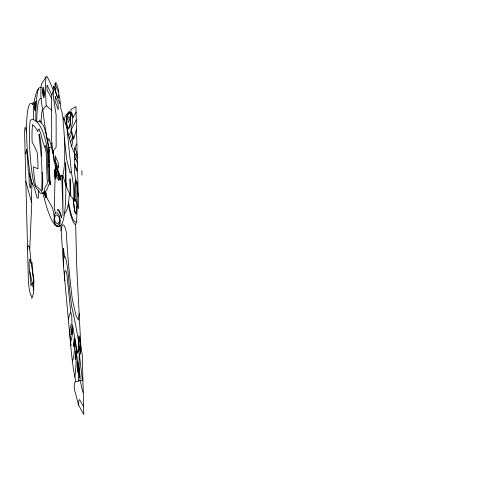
<?xml version="1.0" encoding="UTF-8"?>
<svg xmlns="http://www.w3.org/2000/svg" width="491" height="491" viewBox="0 0 491 491"><rect width="100%" height="100%" fill="white"/><g stroke="black" fill="none" stroke-linecap="round" stroke-linejoin="round"><path stroke-width="0.74" d="M55.219 88.896L55.078 83.544L55.839 82.494C58.447 87.183 59.116 92.578 58.711 97.856A26.005 3.928 85.7 0 1 55.219 88.896L53.703 86.183L53.359 90.829A31.663 4.781 85.7 0 0 51.506 98.022L51.727 132.668A9.587 1.448 85.7 0 0 51.893 143.163L54.01 161.287L55.428 165.897A63.394 9.575 85.7 0 1 59.963 178.454L60.362 180.08L59.178 178.884L55.643 170.549L55.348 168.892M80.027 380.685A9.679 1.461 85.7 0 0 79.076 368.526L79.204 353.765A13.975 2.111 85.7 0 1 78.364 349.273M29.006 173.292L29.196 184.235L30.27 188.071L30.663 187.347L30.964 180.332M55.06 178.172L54.305 207.84L55.342 213.321M55.317 170.236L55.428 165.897M31.344 202.237L31.964 183.118A45.289 6.837 85.7 0 1 26.588 132.011L25.231 127.077L24.55 130.821L28.361 280.128A13.858 2.093 85.7 0 0 31.737 296.048L31.798 298.516L33.548 293.145L33.836 282.963A6.518 0.982 85.7 0 0 33.535 276.58L33.106 275.807L31.995 262.231L31.246 263.385L29.736 249.029L31.774 203.016L25.845 181.56M76.516 129.102L73.705 139.057L71.213 129.845L71.14 126.96A27.33 4.124 85.7 0 0 72.864 117.668A6.721 1.013 85.7 0 0 70.986 114.09L70.876 109.567L75.939 106.541L78.548 208.644L75.013 198.812L74.687 201.015L73.981 199.499L70.606 195.823L70.041 178.718L70.109 195.001L66.616 187.316L65.855 183.223L65.561 184.334L62.885 175.404A49.996 7.549 85.7 0 0 63.106 121.185L63.014 117.392A24.771 3.738 85.7 0 0 60.902 109.014A10.016 1.51 85.7 0 0 60.141 103.761L59.945 98.765L58.803 94.683M44.963 191.926L44.988 194.577A4.296 0.651 85.7 0 0 46.019 196.431L46.037 195.277A3.462 0.522 85.7 0 0 45.614 192.061L45.669 191.257A134.368 20.291 85.7 0 0 47.283 188.869L49.714 182.566A76.823 11.6 85.7 0 1 48.462 154.978A61.473 9.28 85.7 0 0 41.809 129.403A167.314 25.268 85.7 0 0 36.813 121.805L34.879 120.27L32.995 119.608A167.314 25.268 85.7 0 0 30.289 120.264A42.95 6.487 85.7 0 0 33.707 182.799A77.989 11.778 85.7 0 0 38.39 190.238A61.565 9.298 85.7 0 0 42.975 193.227A124.867 18.854 85.7 0 0 53.722 223.227L56.692 226.093L58.122 226.511L59.503 226.247L60.823 225.301A65.334 9.863 85.7 0 0 64.266 215.076L64.738 211.59A65.334 9.863 85.7 0 0 65.769 183.045M60.362 180.08L60.632 176.588L61.375 175.336L62.885 175.404M44.81 192.049L44.816 194.135A4.99 0.755 85.7 0 0 46.185 196.59L52.66 208.227L54.151 216.058L54.028 221.085L54.47 223.779L55.458 225.173A119.368 18.026 85.7 0 0 59.423 226.259C60.565 221.969 60.823 215.813 57.079 212.756L55.649 212.984L55.029 213.659L54.151 216.058M66.113 185.899L65.8 164.884L65.401 162.644L65.561 184.334M77.075 204.268L76.713 207.84A8.507 1.283 85.7 0 1 75.872 213.229A8.507 1.283 85.7 0 1 74.258 207.411L73.239 198.978M54.341 219.367L55.268 215.911L56.526 214.984L57.226 215.052C60.313 217.243 60.933 223.595 57.551 225.7L56.152 225.191L55.526 224.43L54.605 222.135L54.341 219.367A41.379 6.248 85.7 0 0 59.687 219.913M79.149 313.583L78.425 320.064L75.976 315.67L72.287 298.945A148.202 22.377 85.7 0 1 66.291 232.016A24.961 3.768 85.7 0 0 61.087 230.666M47.707 141.617A76.854 11.606 85.7 0 1 42.827 109.603A14.061 2.124 85.7 0 1 41.091 87.171L41.447 84.237L46.025 76.891L47.118 76.559A200.451 30.27 85.7 0 1 53.359 90.829L53.341 96.991L56.121 114.796L56.146 147.116L53.372 150.645L53.47 155.015L51.217 146.815L51.174 145.17L48.916 138.536L47.707 141.617C51.303 155.684 48.21 170.445 50.641 184.684L50.082 184.757L49.714 182.566M80.653 351.9L80.837 347.401L80.352 341.374L79.474 336.611L78.842 335.586C77.811 340.987 78.646 346.885 80.101 352.182L80.407 352.391L80.653 351.9A5.223 0.792 85.7 0 1 79.652 353.238L79.769 357.767L82.378 380.175M73.098 198.88L74.092 207.098A9.304 1.405 85.7 0 0 75.884 214.051A9.304 1.405 85.7 0 0 76.842 208.074L77.314 204.907A92.29 13.938 85.7 0 1 76.995 183.278L78.241 196.676M64.505 213.297A64.02 9.667 85.7 0 0 68.304 203.691L68.642 201.5A64.02 9.667 85.7 0 0 69.427 193.785M77.179 155.101A23.169 3.498 85.7 0 0 74.227 147.883L75.24 158.992L74.534 161.527A12.355 1.866 85.7 0 0 75.504 178.841L76.559 182.634L77.087 183.413L77.885 182.683M78.904 346.609L77.553 353.293L72.828 327.387A5.904 0.89 85.7 0 0 71.974 324.95L71.723 315.069L70.778 312.614L67.015 275.248A9.286 1.405 85.7 0 0 65.051 271.038A9.286 1.405 85.7 0 0 64.8 280.815M63.855 257.793L64.413 256.535L63.468 248.25L63.855 257.793A11.913 1.798 85.7 0 0 63.542 266.619L71.035 348.886A56.035 8.464 85.7 0 0 71.974 357.927L72.33 360.86A56.035 8.464 85.7 0 0 74.386 374.51L75.804 381.599L74.65 382.698A6.899 1.043 85.7 0 0 74.356 389.148L78.615 405.13L83.795 414.441L82.273 354.748L80.837 347.401M70.152 194.105L70.606 195.823M51.174 145.17L51.893 143.163M32.167 282.718L30.982 285.958L29.755 271.775A8.402 1.27 85.7 0 1 29.153 262.863A8.402 1.27 85.7 0 1 30.129 259.285A34.843 5.26 85.7 0 1 33.726 282.429A9.482 1.43 85.7 0 1 32.989 286.437L33.861 290.009M76.283 119.884L71.213 129.845A62.474 9.433 85.7 0 1 68.599 135.412L71.668 146.606A72.073 10.882 85.7 0 0 74.178 152.584L74.835 159.876M44.877 146.926A49.542 7.482 85.7 0 1 40.557 132.515A17.952 2.713 85.7 0 1 39.028 128.765L37.629 131.336A148.528 22.426 85.7 0 0 32.4 124.689L32.474 125.395A29.478 4.45 85.7 0 0 32.154 142.39A179.276 27.073 85.7 0 1 37.193 152.591A22.586 3.412 85.7 0 1 37.973 168.769L33.32 166.872A37.156 5.61 85.7 0 0 35.505 185.53L40.741 189.974A26.25 3.965 85.7 0 0 44.706 188.679A37.629 5.683 85.7 0 1 46.823 185.187L47.59 181.498L47.111 179.301L46.191 152.615L44.877 146.926L45.632 145.539L47.24 152.161L47.517 165.172L48.658 181.639M63.014 117.392L66.868 126.991L71.299 171.23L70.164 173.145L66.635 159.305L64.352 137.468M76.087 112.255L72.864 117.668L70.526 113.163A28.546 4.309 85.7 0 0 67.445 114.876A23.108 3.486 85.7 0 0 66.389 119.061L66.825 126.347L67.249 127.955L68.347 129.237L69.544 127.74L70.501 123.855L70.857 113.814M41.189 156.064L41.526 155.579A17.578 2.651 85.7 0 0 39.881 136.879L39.249 134.055L38.979 134.927A135.436 20.45 85.7 0 1 41.189 156.064A52.764 7.966 85.7 0 1 41.968 172.402A57.656 8.709 85.7 0 1 41.76 189.71L42.152 190.422A20.37 3.075 85.7 0 0 42.416 173.268L41.968 172.402M76.897 144.023L75.129 146.392L75.197 148.865M46.025 76.891A37.758 5.702 85.7 0 0 46.246 105.804L42.827 109.603A24.317 3.67 85.7 0 0 41.14 122.701M45.485 191.447L43.355 192.785M42.975 193.227L43.662 192.681M51.217 146.815L49.063 147.957L48.308 147.306A35.499 5.358 85.7 0 0 41.729 123.769L39.642 120.019L39.685 121.664L36.813 121.805A41.717 6.297 85.7 0 1 38.863 100.815L39.372 99.667A41.717 6.297 85.7 0 1 41.115 98.538M66.807 114.286L67.15 114.145L67.445 114.876A22.911 3.462 85.7 0 0 66.003 124.849M67.15 114.145L66.573 114.44A55.188 8.335 85.7 0 0 64.106 120.123M41.091 87.171L40.391 87.404A94.352 14.245 85.7 0 0 33.873 103.932A25.937 3.916 85.7 0 0 33.548 119.743M75.804 381.599L82.924 380.059M64.413 256.535L64.757 256.529A11.913 1.798 85.7 0 1 66.236 260.549A29.288 4.425 85.7 0 1 68.881 281.822A72.208 10.906 85.7 0 0 71.974 307.851A153.253 23.138 85.7 0 1 78.044 338.538L78.413 340.576M76.301 222.159L74.914 221.834A44.939 6.788 85.7 0 1 68.525 202.28M46.246 105.804L51.764 110.223M51.506 98.022L47.707 91.191A2.94 0.442 85.7 0 1 46.921 87.429A2.94 0.442 85.7 0 1 47.578 86.25L51.929 94.959M33.873 103.932L33.007 102.38L32.621 104.669A45.571 6.88 85.7 0 0 26.588 132.011M83.605 406.769L80.021 400.337A8.881 1.338 85.7 0 0 78.615 405.13M70.986 114.09L70.649 113.372A28.57 4.315 85.7 0 0 67.445 114.876M60.632 176.588L60.043 175.287A173.802 26.244 85.7 0 1 53.513 156.66M45.583 191.343L45.638 191.521A4.161 0.626 85.7 0 1 46.185 196.59M29.755 271.775L32.989 286.437M68.599 135.412L66.868 126.991M79.076 368.526L77.498 360.29A40.465 6.113 85.7 0 1 75.191 340.343M77.412 164.135L77.308 163.515A12.355 1.866 85.7 0 0 75.24 158.992M71.299 171.23L73.644 186.494L73.981 199.499M70.323 341.374L70.919 345.443L69.931 333.831A16.037 2.424 85.7 0 1 71.974 324.95M80.499 380.586L80.549 381.194A20.825 3.142 85.7 0 0 83.231 392.272M63.542 266.619L60.823 225.301M80.947 348.18L76.743 267.405L75.651 224.59A23.218 3.505 85.7 0 0 76.842 208.074M48.462 154.978L48.793 162.202L48.308 147.306M61.78 175.355L63.014 215.586L62.633 175.397M81.899 170.567L82.015 175.097M38.39 190.238L38.537 196.001L38.071 198.284L37.126 197.891L34.192 187.126L31.964 183.118A60.221 9.096 85.7 0 1 28.061 169.107A23.973 3.621 85.7 0 0 26.397 149.307A12.582 1.903 85.7 0 1 25.127 153.358M43.951 192.582A8.003 1.209 85.7 0 1 44.816 194.135M77.873 362.499A23.04 3.48 85.7 0 1 78.345 381.053M76.173 350.678A56.987 8.605 85.7 0 1 74.847 376.984M74.902 154.131A20.113 3.038 85.7 0 1 77.265 158.378M75.651 224.59A47.492 7.169 85.7 0 1 68.304 203.691M74.853 338.483A42.336 6.395 85.7 0 1 72.33 360.86M27.576 249.379A9.249 1.399 85.7 0 1 29.736 249.029M35.843 120.927A57.883 8.74 85.7 0 1 38.439 88.73M72.803 135.712A118.515 17.897 85.7 0 1 71.661 139.561L71.465 140.125A118.515 17.897 85.7 0 1 70.422 142.593M72.956 136.295A42.146 6.365 85.7 0 1 71.668 146.606M76.166 201.856A26.17 3.953 85.7 0 1 76.019 181.075M74.687 201.015A25.802 3.897 85.7 0 1 75.761 179.958M72.828 327.387A40.237 6.076 85.7 0 1 70.618 341.883M58.754 92.627A138.088 20.849 85.7 0 1 55.078 83.544M71.895 132.374A65.757 9.93 85.7 0 1 69.2 137.953M60.141 103.761A132.367 19.99 85.7 0 1 53.703 86.183M68.433 319.776A40.164 6.064 85.7 0 1 70.778 312.614M66.629 120.019L66.936 125.444L67.709 127.513L68.243 127.789L69.372 126.359L70.293 122.646L70.563 114.544A27.097 4.094 85.7 0 0 67.838 115.391L67.494 116.465A21.653 3.271 85.7 0 0 66.666 119.749L66.629 120.019M67.856 119.436L67.979 121.547L68.488 122.462L69.286 120.461L69.391 117.3A10.569 1.596 85.7 0 0 68.329 117.631L68.194 118.049A8.445 1.277 85.7 0 0 67.868 119.331L67.856 119.436M75.031 164.872C76.946 175.078 77.959 170.868 75.031 164.872M34.615 105.381C35.242 123.247 36.942 90.639 34.615 105.381M34.83 106.209C34.978 117.711 36.512 94.456 34.83 106.209M78.763 338.624L79.143 345.959L80.236 350.378L80.291 343.663L79.014 337.605L78.763 338.624M61.443 216.599L61.4 217.642A31.467 4.75 85.7 0 0 57.582 210.786L57.778 209.411A32.774 4.947 85.7 0 1 61.111 215.402L61.443 216.599M48.511 148.81C48.83 156.457 49.597 147.466 48.511 148.81M48.916 164.645C49.241 172.304 49.99 163.294 48.916 164.645M49.947 181.369C50.186 187.31 51.009 180.964 49.947 181.369M55.802 167.965L55.949 174.612L58.564 180.516L59.178 178.884L59.123 176.692A56.784 8.574 85.7 0 0 55.802 167.965M55.348 96.666L54.998 101.256L58.269 109.702L58.116 103.527L55.348 96.666M58.742 166.811L58.331 168.272L55.495 161.465L55.066 155.561L58.19 162.846L58.742 166.811M79.812 377.524L79.567 377.788A31.369 4.738 85.7 0 1 78.492 367.667L78.769 367.851A31.295 4.726 85.7 0 1 79.812 377.524M77.768 372.055L77.474 371.411A31.369 4.738 85.7 0 1 77.234 361.548L77.517 362.567A31.295 4.726 85.7 0 1 77.768 372.055M71.68 334.488L71.416 333.119A31.369 4.738 85.7 0 1 72.067 326.153L72.287 327.73A31.295 4.726 85.7 0 1 71.68 334.488M73.846 346.431L73.582 345.069A31.369 4.738 85.7 0 1 74.233 338.103L74.454 339.68A31.295 4.726 85.7 0 1 73.846 346.431M75.485 359.295L75.215 357.927A31.369 4.738 85.7 0 1 75.872 350.961L76.093 352.544A31.295 4.726 85.7 0 1 75.485 359.295M54.599 172.188A3.541 0.534 85.7 0 0 55.397 177.724A3.541 0.534 85.7 0 0 55.563 172.703A3.541 0.534 85.7 0 0 54.599 172.188M42.607 89.405A5.192 0.786 85.7 0 0 43.76 97.605A5.192 0.786 85.7 0 0 44.03 90.362A5.192 0.786 85.7 0 0 42.607 89.405M54.384 171.445A4.849 0.73 85.7 0 0 55.477 179.025A4.849 0.73 85.7 0 0 55.704 172.151A4.849 0.73 85.7 0 0 54.384 171.445M42.969 90.694A3.001 0.454 85.7 0 0 43.631 95.432A3.001 0.454 85.7 0 0 43.791 91.246A3.001 0.454 85.7 0 0 42.969 90.694"/></g></svg>
